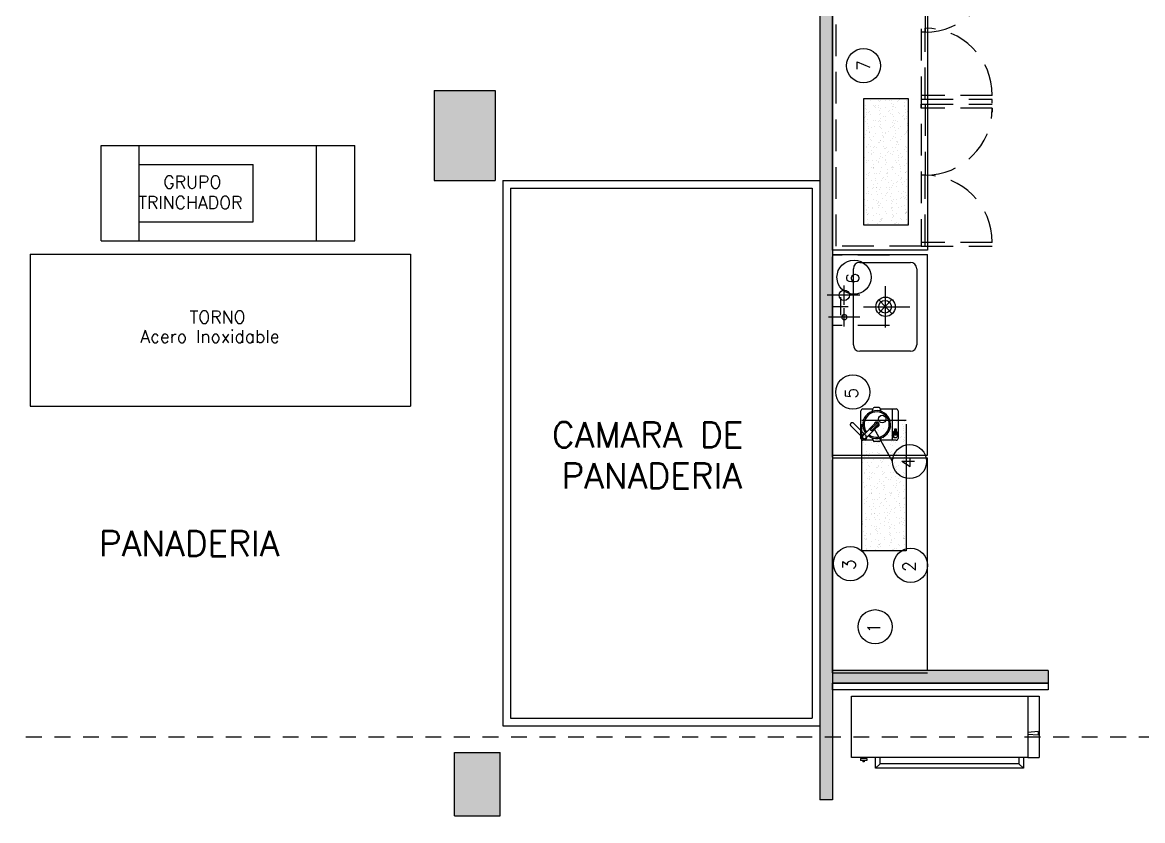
# Model space of a CAD drawing. Header units: metres. Extents: x 95 to 486, y 2972 to 3465.
# Drawn here: x 221.99 to 230.82, y 3221.88 to 3228.17 of the extents above; entities that cross this region are included whole.
import ezdxf

# ---------------------------------------------------------------- set-up
doc = ezdxf.new("R2010")
doc.units = ezdxf.units.M
doc.linetypes.add('HIDDEN', pattern=[0.375, 0.25, -0.125])
doc.linetypes.add('HIDDEN2', pattern=[0.1875, 0.125, -0.0625])
for name, color, linetype in [('0_CAMARAS', 4, 'Continuous'), ('0_HOJA-CARATULA', 7, 'Continuous'), ('0_MUROS', 7, 'Continuous'), ('E_INOXIGAS', 1, 'Continuous'), ('E_PANADERIA', 1, 'Continuous'), ('T_ITEMS', 142, 'Continuous'), ('T_TEXTOS', 3, 'Continuous'), ('T_TEXTOS-EQUIPAMIENTO', 5, 'Continuous')]:
    doc.layers.add(name, color=color, linetype=linetype)
doc.styles.add('ROMANS', font='romans.shx', dxfattribs={"width": 0.8, "height": 0.15})

msp = doc.modelspace()

# ---------------------------------------------------------------- hatches: boundary and pattern name
at = {"layer": '0_MUROS'}
h = msp.add_hatch(color=256, dxfattribs=at)
h.paths.add_polyline_path([(228.3761, 3232.1736), (228.2761, 3232.1736), (228.2761, 3232.029), (228.3761, 3232.029)])
h.paths.add_polyline_path([(228.3761, 3222.5336), (228.2761, 3222.5336), (228.2761, 3222.0386), (228.3761, 3222.0386)])
h.paths.add_polyline_path([(230.0761, 3223.0586), (228.3761, 3223.0586), (228.3761, 3222.9586), (230.0761, 3222.9586)])
h.paths.add_polyline_path([(228.3761, 3228.7289, -0.091797), (228.3575, 3228.759), (228.3558, 3228.7586), (228.354, 3228.7679, -0.195104), (228.3432, 3228.7874), (228.3494, 3228.7887), (228.3454, 3228.809), (228.3566, 3228.8109), (228.3606, 3228.791), (228.3655, 3228.792, -0.195651), (228.3633, 3228.7698), (228.3663, 3228.7544, 0.050935), (228.3761, 3228.7387), (228.3761, 3229.3447), (228.3761, 3232.029), (228.2761, 3232.029), (228.2761, 3222.5336), (228.3761, 3222.5336)])
h = msp.add_hatch(color=256, dxfattribs=at)
h.paths.add_polyline_path([(218.3961, 3227.4436), (218.2961, 3227.4436), (218.2961, 3222.5336), (218.3961, 3222.5336)])
h.paths.add_polyline_path([(221.0461, 3222.3236), (218.3961, 3222.3236), (218.3961, 3222.5336), (218.2961, 3222.5336), (218.2961, 3222.2236), (221.0461, 3222.2236)])
h.paths.add_polyline_path([(221.2961, 3222.3236), (221.0461, 3222.3236), (221.0461, 3222.0736), (221.2961, 3222.0736)])
h.paths.add_polyline_path([(221.2961, 3227.3036), (221.0461, 3227.3036), (221.0461, 3227.0536), (221.2961, 3227.0536)])
h.paths.add_polyline_path([(225.7161, 3227.6336), (225.2361, 3227.6336), (225.2361, 3226.9236), (225.7161, 3226.9236)])
h.paths.add_polyline_path([(225.7561, 3222.4136), (225.3961, 3222.4136), (225.3961, 3221.9136), (225.7561, 3221.9136)])
h.paths.add_polyline_path([(231.2361, 3227.3386), (230.9161, 3227.3386), (230.9161, 3227.0186), (231.2361, 3227.0186)])
h.paths.add_polyline_path([(231.2361, 3222.3586), (230.9161, 3222.3586), (230.9161, 3222.0386), (231.2361, 3222.0386)])

# ---------------------------------------------------------------- linework, layer by layer
at = {"layer": '0_CAMARAS'}
for p, q in [((225.7761, 3226.9236), (228.2761, 3226.9236)), ((225.7761, 3226.9236), (225.7761, 3222.6236)), ((225.8361, 3226.8636), (225.8361, 3222.6836)), ((225.8361, 3226.8636), (228.2161, 3226.8636)), ((228.2161, 3226.8636), (228.2161, 3222.6836)), ((225.8361, 3222.6836), (228.2161, 3222.6836)), ((225.7761, 3222.6236), (228.2761, 3222.6236))]:
    msp.add_line(p, q, dxfattribs=at)
at = {"layer": '0_HOJA-CARATULA'}
msp.add_circle((196.2281, 3222.4589), 101.1095, dxfattribs=at)
at = {"layer": '0_MUROS'}
for p, q in [((228.2761, 3232.1736), (228.2761, 3222.0386)), ((228.3761, 3232.1736), (228.3761, 3222.0386)), ((225.2361, 3227.6336), (225.7161, 3227.6336)), ((225.2361, 3227.6336), (225.2361, 3226.9236)), ((225.7161, 3227.6336), (225.7161, 3226.9236)), ((225.2361, 3226.9236), (225.7161, 3226.9236)), ((230.0761, 3223.0586), (228.3761, 3223.0586)), ((230.0761, 3223.0586), (230.0761, 3222.9586)), ((230.0761, 3222.9586), (228.3761, 3222.9586)), ((225.3961, 3222.4136), (225.7561, 3222.4136)), ((225.3961, 3221.9136), (225.3961, 3222.4136)), ((225.7561, 3221.9136), (225.7561, 3222.4136)), ((228.3761, 3222.0386), (228.2761, 3222.0386)), ((225.3961, 3221.9136), (225.7561, 3221.9136))]:
    msp.add_line(p, q, dxfattribs=at)
at = {"layer": '0_MUROS', "color": 2, "linetype": 'HIDDEN2'}
msp.add_line((230.9161, 3222.5336), (216.9461, 3222.5336), dxfattribs=at)
at = {"layer": 'E_INOXIGAS'}
for p, q in [((228.3761, 3226.3747), (228.3761, 3229.3447)), ((229.1261, 3229.3447), (229.1261, 3226.3747)), ((229.1261, 3226.3747), (228.3761, 3226.3747)), ((228.3761, 3226.3403), (229.1261, 3226.3403)), ((228.3761, 3224.7409), (228.3761, 3226.3225)), ((228.5906, 3226.2777), (228.9906, 3226.2777)), ((229.1261, 3224.7586), (229.1261, 3226.3403)), ((228.5406, 3225.6277), (228.5406, 3226.2277)), ((229.0406, 3226.2277), (229.0406, 3225.6277)), ((228.4691, 3225.9445), (228.4691, 3226.097)), ((228.7941, 3225.7645), (228.7941, 3226.0909)), ((228.5903, 3226.0188), (228.3349, 3226.0188)), ((228.4406, 3225.8627), (228.4406, 3226.0027)), ((228.5006, 3225.9277), (228.3806, 3225.9277)), ((228.4691, 3225.7722), (228.4691, 3225.917)), ((228.621, 3225.9277), (228.986, 3225.9277)), ((228.7396, 3225.8742), (228.845, 3225.9847)), ((228.7413, 3225.9829), (228.8468, 3225.8724)), ((228.5903, 3225.8466), (228.3433, 3225.8466)), ((228.9906, 3225.5777), (228.5906, 3225.5777)), ((228.3761, 3224.7586), (229.1261, 3224.7586)), ((228.3761, 3224.7376), (229.1261, 3224.7376)), ((228.3761, 3223.0409), (228.3761, 3224.7198)), ((229.1261, 3223.0586), (229.1261, 3224.7376)), ((228.3761, 3223.0409), (229.1261, 3223.0409))]:
    msp.add_line(p, q, dxfattribs=at)
at = {"layer": 'E_INOXIGAS', "color": 2, "linetype": 'HIDDEN'}
for p, q in [((228.4061, 3226.4047), (228.4061, 3229.2447)), ((229.0761, 3229.2447), (229.0761, 3226.4047)), ((229.1061, 3228.6531), (229.1061, 3228.0931)), ((229.1061, 3227.5647), (229.1061, 3228.1247)), ((229.1061, 3228.0931), (229.0761, 3228.0931)), ((229.1061, 3228.0931), (229.0761, 3228.0931)), ((229.0761, 3227.5947), (229.0761, 3227.5647)), ((229.0761, 3227.5647), (229.1061, 3227.5647)), ((229.0761, 3227.5247), (229.1061, 3227.5247)), ((229.0761, 3227.4947), (229.0761, 3227.5247)), ((229.1061, 3227.5247), (229.1061, 3226.9647)), ((229.1061, 3226.9647), (229.0761, 3226.9647)), ((229.1061, 3226.9647), (229.0761, 3226.9647)), ((229.1061, 3226.4047), (229.1061, 3226.9647)), ((229.0761, 3226.4347), (229.0761, 3226.4047)), ((229.0761, 3226.4047), (228.4061, 3226.4047)), ((229.0761, 3226.4047), (229.1061, 3226.4047)), ((228.8261, 3226.3356), (228.3761, 3226.3356)), ((228.8261, 3225.7808), (228.3761, 3225.7808)), ((228.5205, 3224.9883), (228.617, 3224.8918)), ((228.5417, 3225.0095), (228.6382, 3224.913))]:
    msp.add_line(p, q, dxfattribs=at)
at = {"layer": 'E_INOXIGAS', "color": 5, "linetype": 'HIDDEN'}
for p, q in [((229.6361, 3227.5947), (229.0761, 3227.5947)), ((229.0761, 3227.5647), (229.6361, 3227.5647)), ((229.0761, 3227.5247), (229.6361, 3227.5247)), ((229.6361, 3227.4947), (229.0761, 3227.4947)), ((229.6361, 3227.5331), (229.6361, 3227.5631)), ((229.6361, 3227.4931), (229.6361, 3227.4631)), ((229.6361, 3226.4347), (229.0761, 3226.4347)), ((229.0761, 3226.4047), (229.6361, 3226.4047))]:
    msp.add_line(p, q, dxfattribs=at)
at = {"layer": 'E_INOXIGAS', "color": 5}
for p, q in [((228.6228, 3227.5704), (228.9728, 3227.5704)), ((228.6228, 3226.5704), (228.6228, 3227.5704)), ((228.6291, 3227.5683), (228.6291, 3227.5683)), ((228.6363, 3227.514), (228.6363, 3227.514)), ((228.6391, 3227.4952), (228.6391, 3227.4952)), ((228.6456, 3227.5659), (228.6456, 3227.5659)), ((228.6748, 3227.5516), (228.6748, 3227.5516)), ((228.6953, 3227.519), (228.6953, 3227.519)), ((228.7047, 3227.506), (228.7047, 3227.506)), ((228.7115, 3227.5134), (228.7115, 3227.5134)), ((228.7162, 3227.4977), (228.7162, 3227.4977)), ((228.735, 3227.5509), (228.735, 3227.5509)), ((228.7393, 3227.5183), (228.7393, 3227.5183)), ((228.742, 3227.4975), (228.742, 3227.4975)), ((228.7434, 3227.5482), (228.7434, 3227.5482)), ((228.7519, 3227.5541), (228.7519, 3227.5541)), ((228.7568, 3227.4905), (228.7568, 3227.4905)), ((228.7933, 3227.5002), (228.7933, 3227.5002)), ((228.7955, 3227.5513), (228.7955, 3227.5513)), ((228.8289, 3227.5567), (228.8289, 3227.5567)), ((228.838, 3227.5552), (228.838, 3227.5552)), ((228.8407, 3227.5344), (228.8407, 3227.5344)), ((228.8462, 3227.506), (228.8462, 3227.506)), ((228.8536, 3227.51), (228.8536, 3227.51)), ((228.8569, 3227.5228), (228.8569, 3227.5228)), ((228.8703, 3227.5027), (228.8703, 3227.5027)), ((228.8901, 3227.5498), (228.8901, 3227.5498)), ((228.8968, 3227.5571), (228.8968, 3227.5571)), ((228.906, 3227.5592), (228.906, 3227.5592)), ((228.9464, 3227.5383), (228.9464, 3227.5383)), ((228.9466, 3227.5169), (228.9466, 3227.5169)), ((228.9474, 3227.5052), (228.9474, 3227.5052)), ((228.9571, 3227.5552), (228.9571, 3227.5552)), ((228.9728, 3227.5704), (228.9728, 3226.5704)), ((228.6296, 3227.4241), (228.6296, 3227.4241)), ((228.6364, 3227.4314), (228.6364, 3227.4314)), ((228.6406, 3227.4815), (228.6406, 3227.4815)), ((228.6433, 3227.4606), (228.6433, 3227.4606)), ((228.6459, 3227.4414), (228.6459, 3227.4414)), ((228.6505, 3227.4063), (228.6505, 3227.4063)), ((228.6566, 3227.4582), (228.6566, 3227.4582)), ((228.6682, 3227.4662), (228.6682, 3227.4662)), ((228.6761, 3227.4469), (228.6761, 3227.4469)), ((228.746, 3227.4737), (228.746, 3227.4737)), ((228.7492, 3227.4432), (228.7492, 3227.4432)), ((228.7532, 3227.4494), (228.7532, 3227.4494)), ((228.7535, 3227.4107), (228.7535, 3227.4107)), ((228.7785, 3227.428), (228.7785, 3227.428)), ((228.7957, 3227.4267), (228.7957, 3227.4267)), ((228.815, 3227.4678), (228.815, 3227.4678)), ((228.8217, 3227.4752), (228.8217, 3227.4752)), ((228.8303, 3227.452), (228.8303, 3227.452)), ((228.8479, 3227.4801), (228.8479, 3227.4801)), ((228.8522, 3227.4475), (228.8522, 3227.4475)), ((228.8549, 3227.4267), (228.8549, 3227.4267)), ((228.8959, 3227.459), (228.8959, 3227.459)), ((228.9073, 3227.4545), (228.9073, 3227.4545)), ((228.9252, 3227.4295), (228.9252, 3227.4295)), ((228.932, 3227.4369), (228.932, 3227.4369)), ((228.9466, 3227.4137), (228.9466, 3227.4137)), ((228.9469, 3227.4029), (228.9469, 3227.4029)), ((228.9509, 3227.4844), (228.9509, 3227.4844)), ((228.9536, 3227.4636), (228.9536, 3227.4636)), ((228.9573, 3227.4306), (228.9573, 3227.4306)), ((228.9608, 3227.4093), (228.9608, 3227.4093)), ((228.9638, 3227.4717), (228.9638, 3227.4717)), ((228.6386, 3227.3928), (228.6386, 3227.3928)), ((228.6461, 3227.3168), (228.6461, 3227.3168)), ((228.6547, 3227.3738), (228.6547, 3227.3738)), ((228.6568, 3227.3337), (228.6568, 3227.3337)), ((228.6575, 3227.353), (228.6575, 3227.353)), ((228.68, 3227.3389), (228.68, 3227.3389)), ((228.6955, 3227.3944), (228.6955, 3227.3944)), ((228.7034, 3227.346), (228.7034, 3227.346)), ((228.7157, 3227.3954), (228.7157, 3227.3954)), ((228.7398, 3227.3858), (228.7398, 3227.3858)), ((228.7463, 3227.3491), (228.7463, 3227.3491)), ((228.7466, 3227.3932), (228.7466, 3227.3932)), ((228.7562, 3227.3898), (228.7562, 3227.3898)), ((228.757, 3227.366), (228.757, 3227.366)), ((228.7571, 3227.3414), (228.7571, 3227.3414)), ((228.7634, 3227.3355), (228.7634, 3227.3355)), ((228.7928, 3227.3979), (228.7928, 3227.3979)), ((228.8342, 3227.3439), (228.8342, 3227.3439)), ((228.8464, 3227.3814), (228.8464, 3227.3814)), ((228.8501, 3227.3475), (228.8501, 3227.3475)), ((228.8568, 3227.3549), (228.8568, 3227.3549)), ((228.8572, 3227.3983), (228.8572, 3227.3983)), ((228.8621, 3227.3724), (228.8621, 3227.3724)), ((228.8663, 3227.3399), (228.8663, 3227.3399)), ((228.8691, 3227.3191), (228.8691, 3227.3191)), ((228.8698, 3227.4004), (228.8698, 3227.4004)), ((228.8887, 3227.3897), (228.8887, 3227.3897)), ((228.8961, 3227.3344), (228.8961, 3227.3344)), ((228.9112, 3227.3464), (228.9112, 3227.3464)), ((228.9651, 3227.3768), (228.9651, 3227.3768)), ((228.9671, 3227.3167), (228.9671, 3227.3167)), ((228.9678, 3227.3559), (228.9678, 3227.3559)), ((228.6282, 3227.264), (228.6282, 3227.264)), ((228.64, 3227.2881), (228.64, 3227.2881)), ((228.6646, 3227.2986), (228.6646, 3227.2986)), ((228.6647, 3227.3038), (228.6647, 3227.3038)), ((228.6689, 3227.2661), (228.6689, 3227.2661)), ((228.6715, 3227.3112), (228.6715, 3227.3112)), ((228.6717, 3227.2453), (228.6717, 3227.2453)), ((228.6795, 3227.2366), (228.6795, 3227.2366)), ((228.6958, 3227.2698), (228.6958, 3227.2698)), ((228.717, 3227.2907), (228.717, 3227.2907)), ((228.7385, 3227.2257), (228.7385, 3227.2257)), ((228.7566, 3227.2391), (228.7566, 3227.2391)), ((228.7572, 3227.2414), (228.7572, 3227.2414)), ((228.7676, 3227.303), (228.7676, 3227.303)), ((228.7704, 3227.2822), (228.7704, 3227.2822)), ((228.7749, 3227.2656), (228.7749, 3227.2656)), ((228.7775, 3227.2278), (228.7775, 3227.2278)), ((228.7817, 3227.2729), (228.7817, 3227.2729)), ((228.7941, 3227.2932), (228.7941, 3227.2932)), ((228.7959, 3227.3021), (228.7959, 3227.3021)), ((228.8136, 3227.3077), (228.8136, 3227.3077)), ((228.8337, 3227.2416), (228.8337, 3227.2416)), ((228.8467, 3227.2568), (228.8467, 3227.2568)), ((228.8574, 3227.2737), (228.8574, 3227.2737)), ((228.8712, 3227.2957), (228.8712, 3227.2957)), ((228.8762, 3227.2647), (228.8762, 3227.2647)), ((228.8805, 3227.2322), (228.8805, 3227.2322)), ((228.8852, 3227.2273), (228.8852, 3227.2273)), ((228.8919, 3227.2347), (228.8919, 3227.2347)), ((228.9108, 3227.2441), (228.9108, 3227.2441)), ((228.9238, 3227.2695), (228.9238, 3227.2695)), ((228.9468, 3227.2892), (228.9468, 3227.2892)), ((228.9483, 3227.2982), (228.9483, 3227.2982)), ((228.9576, 3227.306), (228.9576, 3227.306)), ((228.9603, 3227.3093), (228.9603, 3227.3093)), ((228.6439, 3227.1801), (228.6439, 3227.1801)), ((228.6463, 3227.1922), (228.6463, 3227.1922)), ((228.6571, 3227.2091), (228.6571, 3227.2091)), ((228.6633, 3227.1438), (228.6633, 3227.1438)), ((228.6788, 3227.191), (228.6788, 3227.191)), ((228.6831, 3227.1584), (228.6831, 3227.1584)), ((228.6858, 3227.1376), (228.6858, 3227.1376)), ((228.696, 3227.1453), (228.696, 3227.1453)), ((228.6998, 3227.1836), (228.6998, 3227.1836)), ((228.7066, 3227.1909), (228.7066, 3227.1909)), ((228.7209, 3227.1826), (228.7209, 3227.1826)), ((228.7465, 3227.2245), (228.7465, 3227.2245)), ((228.7818, 3227.1953), (228.7818, 3227.1953)), ((228.7845, 3227.1745), (228.7845, 3227.1745)), ((228.7962, 3227.1776), (228.7962, 3227.1776)), ((228.798, 3227.1851), (228.798, 3227.1851)), ((228.81, 3227.1453), (228.81, 3227.1453)), ((228.8168, 3227.1527), (228.8168, 3227.1527)), ((228.8487, 3227.1875), (228.8487, 3227.1875)), ((228.8576, 3227.1491), (228.8576, 3227.1491)), ((228.8751, 3227.1877), (228.8751, 3227.1877)), ((228.8833, 3227.2114), (228.8833, 3227.2114)), ((228.8904, 3227.1571), (228.8904, 3227.1571)), ((228.8963, 3227.2099), (228.8963, 3227.2099)), ((228.9121, 3227.1394), (228.9121, 3227.1394)), ((228.947, 3227.1646), (228.947, 3227.1646)), ((228.9521, 3227.1902), (228.9521, 3227.1902)), ((228.9578, 3227.1815), (228.9578, 3227.1815)), ((228.9589, 3227.1492), (228.9589, 3227.1492)), ((228.6247, 3227.1016), (228.6247, 3227.1016)), ((228.6314, 3227.109), (228.6314, 3227.109)), ((228.6434, 3227.0778), (228.6434, 3227.0778)), ((228.6466, 3227.0677), (228.6466, 3227.0677)), ((228.6573, 3227.0845), (228.6573, 3227.0845)), ((228.6809, 3227.1319), (228.6809, 3227.1319)), ((228.693, 3227.0833), (228.693, 3227.0833)), ((228.6973, 3227.0508), (228.6973, 3227.0508)), ((228.7204, 3227.0803), (228.7204, 3227.0803)), ((228.7349, 3227.0633), (228.7349, 3227.0633)), ((228.7417, 3227.0707), (228.7417, 3227.0707)), ((228.7467, 3227.1), (228.7467, 3227.1)), ((228.7575, 3227.1168), (228.7575, 3227.1168)), ((228.7579, 3227.1344), (228.7579, 3227.1344)), ((228.7736, 3227.1055), (228.7736, 3227.1055)), ((228.7917, 3227.1202), (228.7917, 3227.1202)), ((228.796, 3227.0877), (228.796, 3227.0877)), ((228.7964, 3227.053), (228.7964, 3227.053)), ((228.7975, 3227.0828), (228.7975, 3227.0828)), ((228.7987, 3227.0668), (228.7987, 3227.0668)), ((228.835, 3227.1369), (228.835, 3227.1369)), ((228.8469, 3227.1323), (228.8469, 3227.1323)), ((228.8746, 3227.0853), (228.8746, 3227.0853)), ((228.8838, 3227.0672), (228.8838, 3227.0672)), ((228.8947, 3227.1245), (228.8947, 3227.1245)), ((228.8965, 3227.0853), (228.8965, 3227.0853)), ((228.8974, 3227.1037), (228.8974, 3227.1037)), ((228.9046, 3227.0494), (228.9046, 3227.0494)), ((228.9203, 3227.1071), (228.9203, 3227.1071)), ((228.927, 3227.1144), (228.927, 3227.1144)), ((228.9517, 3227.0879), (228.9517, 3227.0879)), ((228.958, 3227.0569), (228.958, 3227.0569)), ((228.6447, 3226.9731), (228.6447, 3226.9731)), ((228.6598, 3226.9813), (228.6598, 3226.9813)), ((228.6666, 3226.9887), (228.6666, 3226.9887)), ((228.6848, 3227.0238), (228.6848, 3227.0238)), ((228.6962, 3227.0207), (228.6962, 3227.0207)), ((228.6984, 3227.0235), (228.6984, 3227.0235)), ((228.7, 3227.03), (228.7, 3227.03)), ((228.7072, 3226.9756), (228.7072, 3226.9756)), ((228.7218, 3226.9756), (228.7218, 3226.9756)), ((228.7469, 3226.9754), (228.7469, 3226.9754)), ((228.7577, 3226.9923), (228.7577, 3226.9923)), ((228.7618, 3227.0263), (228.7618, 3227.0263)), ((228.7988, 3226.9781), (228.7988, 3226.9781)), ((228.8059, 3227.0125), (228.8059, 3227.0125)), ((228.8087, 3226.9853), (228.8087, 3226.9853)), ((228.8102, 3226.98), (228.8102, 3226.98)), ((228.8389, 3227.0289), (228.8389, 3227.0289)), ((228.8452, 3227.0251), (228.8452, 3227.0251)), ((228.8471, 3227.0077), (228.8471, 3227.0077)), ((228.8519, 3227.0324), (228.8519, 3227.0324)), ((228.8579, 3227.0246), (228.8579, 3227.0246)), ((228.8759, 3226.9806), (228.8759, 3226.9806)), ((228.8968, 3226.9607), (228.8968, 3226.9607)), ((228.9089, 3227.0169), (228.9089, 3227.0169)), ((228.9116, 3226.996), (228.9116, 3226.996)), ((228.916, 3227.0314), (228.916, 3227.0314)), ((228.9473, 3227.04), (228.9473, 3227.04)), ((228.953, 3226.9831), (228.953, 3226.9831)), ((228.9554, 3226.9868), (228.9554, 3226.9868)), ((228.9621, 3226.9942), (228.9621, 3226.9942)), ((228.6233, 3226.9415), (228.6233, 3226.9415)), ((228.6468, 3226.9431), (228.6468, 3226.9431)), ((228.6575, 3226.96), (228.6575, 3226.96)), ((228.6843, 3226.9215), (228.6843, 3226.9215)), ((228.6964, 3226.8961), (228.6964, 3226.8961)), ((228.7114, 3226.9431), (228.7114, 3226.9431)), ((228.7142, 3226.9223), (228.7142, 3226.9223)), ((228.7335, 3226.9033), (228.7335, 3226.9033)), ((228.7613, 3226.924), (228.7613, 3226.924)), ((228.77, 3226.9431), (228.77, 3226.9431)), ((228.7768, 3226.9505), (228.7768, 3226.9505)), ((228.7966, 3226.9284), (228.7966, 3226.9284)), ((228.8129, 3226.9592), (228.8129, 3226.9592)), ((228.8201, 3226.9048), (228.8201, 3226.9048)), ((228.8243, 3226.8723), (228.8243, 3226.8723)), ((228.8384, 3226.9265), (228.8384, 3226.9265)), ((228.8473, 3226.8831), (228.8473, 3226.8831)), ((228.8581, 3226.9), (228.8581, 3226.9)), ((228.8798, 3226.8726), (228.8798, 3226.8726)), ((228.8803, 3226.9048), (228.8803, 3226.9048)), ((228.887, 3226.9122), (228.887, 3226.9122)), ((228.9155, 3226.9291), (228.9155, 3226.9291)), ((228.9188, 3226.9417), (228.9188, 3226.9417)), ((228.9189, 3226.947), (228.9189, 3226.947)), ((228.923, 3226.9092), (228.923, 3226.9092)), ((228.9258, 3226.8884), (228.9258, 3226.8884)), ((228.9475, 3226.9155), (228.9475, 3226.9155)), ((228.9569, 3226.8751), (228.9569, 3226.8751)), ((228.9582, 3226.9323), (228.9582, 3226.9323)), ((228.6265, 3226.7865), (228.6265, 3226.7865)), ((228.6269, 3226.7986), (228.6269, 3226.7986)), ((228.647, 3226.8185), (228.647, 3226.8185)), ((228.6486, 3226.865), (228.6486, 3226.865)), ((228.6578, 3226.8354), (228.6578, 3226.8354)), ((228.6584, 3226.8213), (228.6584, 3226.8213)), ((228.6856, 3226.8168), (228.6856, 3226.8168)), ((228.6949, 3226.8611), (228.6949, 3226.8611)), ((228.7017, 3226.8685), (228.7017, 3226.8685)), ((228.7213, 3226.868), (228.7213, 3226.868)), ((228.7256, 3226.8354), (228.7256, 3226.8354)), ((228.7257, 3226.8676), (228.7257, 3226.8676)), ((228.7284, 3226.8146), (228.7284, 3226.8146)), ((228.7472, 3226.8508), (228.7472, 3226.8508)), ((228.7579, 3226.8677), (228.7579, 3226.8677)), ((228.7627, 3226.8193), (228.7627, 3226.8193)), ((228.7968, 3226.8039), (228.7968, 3226.8039)), ((228.8027, 3226.8701), (228.8027, 3226.8701)), ((228.8051, 3226.8228), (228.8051, 3226.8228)), ((228.8119, 3226.8302), (228.8119, 3226.8302)), ((228.8271, 3226.8515), (228.8271, 3226.8515)), ((228.8342, 3226.7972), (228.8342, 3226.7972)), ((228.8398, 3226.8218), (228.8398, 3226.8218)), ((228.8438, 3226.865), (228.8438, 3226.865)), ((228.897, 3226.8362), (228.897, 3226.8362)), ((228.9154, 3226.7846), (228.9154, 3226.7846)), ((228.9168, 3226.8244), (228.9168, 3226.8244)), ((228.9221, 3226.7919), (228.9221, 3226.7919)), ((228.9329, 3226.834), (228.9329, 3226.834)), ((228.9372, 3226.8015), (228.9372, 3226.8015)), ((228.9477, 3226.7909), (228.9477, 3226.7909)), ((228.954, 3226.8267), (228.954, 3226.8267)), ((228.9585, 3226.8078), (228.9585, 3226.8078)), ((228.6297, 3226.7777), (228.6297, 3226.7777)), ((228.6368, 3226.7234), (228.6368, 3226.7234)), ((228.6481, 3226.7627), (228.6481, 3226.7627)), ((228.658, 3226.7108), (228.658, 3226.7108)), ((228.6895, 3226.7088), (228.6895, 3226.7088)), ((228.6935, 3226.701), (228.6935, 3226.701)), ((228.6967, 3226.7716), (228.6967, 3226.7716)), ((228.7252, 3226.7652), (228.7252, 3226.7652)), ((228.73, 3226.7408), (228.73, 3226.7408)), ((228.7355, 3226.7603), (228.7355, 3226.7603)), ((228.7368, 3226.7482), (228.7368, 3226.7482)), ((228.7398, 3226.7278), (228.7398, 3226.7278)), ((228.7425, 3226.7069), (228.7425, 3226.7069)), ((228.7474, 3226.7263), (228.7474, 3226.7263)), ((228.7581, 3226.7431), (228.7581, 3226.7431)), ((228.7666, 3226.7113), (228.7666, 3226.7113)), ((228.7687, 3226.783), (228.7687, 3226.783)), ((228.8022, 3226.7677), (228.8022, 3226.7677)), ((228.8385, 3226.7646), (228.8385, 3226.7646)), ((228.8402, 3226.7026), (228.8402, 3226.7026)), ((228.8412, 3226.7438), (228.8412, 3226.7438)), ((228.8436, 3226.7138), (228.8436, 3226.7138)), ((228.847, 3226.71), (228.847, 3226.71)), ((228.8476, 3226.7586), (228.8476, 3226.7586)), ((228.8583, 3226.7755), (228.8583, 3226.7755)), ((228.8789, 3226.7448), (228.8789, 3226.7448)), ((228.8793, 3226.7703), (228.8793, 3226.7703)), ((228.8972, 3226.7116), (228.8972, 3226.7116)), ((228.9207, 3226.7163), (228.9207, 3226.7163)), ((228.94, 3226.7807), (228.94, 3226.7807)), ((228.9471, 3226.7264), (228.9471, 3226.7264)), ((228.9564, 3226.7728), (228.9564, 3226.7728)), ((228.6411, 3226.6909), (228.6411, 3226.6909)), ((228.6438, 3226.6701), (228.6438, 3226.6701)), ((228.6472, 3226.694), (228.6472, 3226.694)), ((228.6494, 3226.658), (228.6494, 3226.658)), ((228.651, 3226.6157), (228.651, 3226.6157)), ((228.6549, 3226.6589), (228.6549, 3226.6589)), ((228.6616, 3226.6662), (228.6616, 3226.6662)), ((228.6969, 3226.647), (228.6969, 3226.647)), ((228.7265, 3226.6605), (228.7265, 3226.6605)), ((228.7497, 3226.6526), (228.7497, 3226.6526)), ((228.754, 3226.6201), (228.754, 3226.6201)), ((228.7584, 3226.6186), (228.7584, 3226.6186)), ((228.7651, 3226.6206), (228.7651, 3226.6206)), ((228.7661, 3226.609), (228.7661, 3226.609)), ((228.7719, 3226.628), (228.7719, 3226.628)), ((228.7971, 3226.6793), (228.7971, 3226.6793)), ((228.8036, 3226.663), (228.8036, 3226.663)), ((228.8038, 3226.6628), (228.8038, 3226.6628)), ((228.8432, 3226.6115), (228.8432, 3226.6115)), ((228.8478, 3226.634), (228.8478, 3226.634)), ((228.8484, 3226.6895), (228.8484, 3226.6895)), ((228.8527, 3226.657), (228.8527, 3226.657)), ((228.8554, 3226.6361), (228.8554, 3226.6361)), ((228.8585, 3226.6509), (228.8585, 3226.6509)), ((228.8807, 3226.6656), (228.8807, 3226.6656)), ((228.914, 3226.6245), (228.914, 3226.6245)), ((228.9202, 3226.614), (228.9202, 3226.614)), ((228.948, 3226.6663), (228.948, 3226.6663)), ((228.9505, 3226.6643), (228.9505, 3226.6643)), ((228.9514, 3226.6938), (228.9514, 3226.6938)), ((228.9541, 3226.673), (228.9541, 3226.673)), ((228.9572, 3226.6717), (228.9572, 3226.6717)), ((228.9577, 3226.6681), (228.9577, 3226.6681)), ((228.9587, 3226.6832), (228.9587, 3226.6832)), ((228.9613, 3226.6187), (228.9613, 3226.6187)), ((228.9728, 3226.5704), (228.6228, 3226.5704)), ((228.6553, 3226.5832), (228.6553, 3226.5832)), ((228.6582, 3226.5863), (228.6582, 3226.5863)), ((228.689, 3226.6064), (228.689, 3226.6064)), ((228.7286, 3226.5808), (228.7286, 3226.5808)), ((228.7476, 3226.6017), (228.7476, 3226.6017)), ((228.7567, 3226.5993), (228.7567, 3226.5993)), ((228.8626, 3226.5818), (228.8626, 3226.5818)), ((228.8754, 3226.5823), (228.8754, 3226.5823)), ((228.8821, 3226.5897), (228.8821, 3226.5897)), ((228.8974, 3226.587), (228.8974, 3226.587)), ((228.9656, 3226.5862), (228.9656, 3226.5862)), ((228.608, 3225.0346), (228.958, 3225.0346)), ((228.9424, 3225.0194), (228.9424, 3225.0194)), ((228.608, 3224.003), (228.608, 3225.003)), ((228.6601, 3225.0158), (228.6601, 3225.0158)), ((228.7273, 3224.9617), (228.7273, 3224.9617)), ((228.7313, 3224.9379), (228.7313, 3224.9379)), ((228.7421, 3224.9548), (228.7421, 3224.9548)), ((228.8315, 3224.9702), (228.8315, 3224.9702)), ((228.8332, 3224.9443), (228.8332, 3224.9443)), ((228.8389, 3224.9742), (228.8389, 3224.9742)), ((228.9316, 3225.0025), (228.9316, 3225.0025)), ((228.9319, 3224.9812), (228.9319, 3224.9812)), ((228.9327, 3224.9695), (228.9327, 3224.9695)), ((228.9361, 3224.9486), (228.9361, 3224.9486)), ((228.9491, 3224.9359), (228.9491, 3224.9359)), ((228.958, 3225.003), (228.958, 3224.003)), ((228.6239, 3224.857), (228.6239, 3224.857)), ((228.6808, 3224.8586), (228.6808, 3224.8586)), ((228.701, 3224.8596), (228.701, 3224.8596)), ((228.7251, 3224.85), (228.7251, 3224.85)), ((228.7319, 3224.8574), (228.7319, 3224.8574)), ((228.7415, 3224.8541), (228.7415, 3224.8541)), ((228.8317, 3224.8456), (228.8317, 3224.8456)), ((228.8374, 3224.9118), (228.8374, 3224.9118)), ((228.8402, 3224.8909), (228.8402, 3224.8909)), ((228.874, 3224.8539), (228.874, 3224.8539)), ((228.9105, 3224.8937), (228.9105, 3224.8937)), ((228.9172, 3224.9011), (228.9172, 3224.9011)), ((228.9319, 3224.8779), (228.9319, 3224.8779)), ((228.9322, 3224.8671), (228.9322, 3224.8671)), ((228.9389, 3224.9278), (228.9389, 3224.9278)), ((228.9426, 3224.8948), (228.9426, 3224.8948)), ((228.946, 3224.8735), (228.946, 3224.8735)), ((228.9503, 3224.841), (228.9503, 3224.841)), ((228.64, 3224.838), (228.64, 3224.838)), ((228.6421, 3224.7662), (228.6421, 3224.7662)), ((228.6428, 3224.7855), (228.6428, 3224.7855)), ((228.6653, 3224.7715), (228.6653, 3224.7715)), ((228.6886, 3224.7786), (228.6886, 3224.7786)), ((228.7315, 3224.7817), (228.7315, 3224.7817)), ((228.7423, 3224.8302), (228.7423, 3224.8302)), ((228.7424, 3224.774), (228.7424, 3224.774)), ((228.7486, 3224.7681), (228.7486, 3224.7681)), ((228.8194, 3224.7765), (228.8194, 3224.7765)), ((228.8353, 3224.7801), (228.8353, 3224.7801)), ((228.8421, 3224.7875), (228.8421, 3224.7875)), ((228.8473, 3224.8366), (228.8473, 3224.8366)), ((228.8516, 3224.7725), (228.8516, 3224.7725)), ((228.8814, 3224.767), (228.8814, 3224.767)), ((228.8965, 3224.779), (228.8965, 3224.779)), ((228.9531, 3224.7885), (228.9531, 3224.7885)), ((228.6135, 3224.6966), (228.6135, 3224.6966)), ((228.6252, 3224.7207), (228.6252, 3224.7207)), ((228.6314, 3224.7494), (228.6314, 3224.7494)), ((228.6499, 3224.7312), (228.6499, 3224.7312)), ((228.65, 3224.7364), (228.65, 3224.7364)), ((228.6542, 3224.6987), (228.6542, 3224.6987)), ((228.6567, 3224.7438), (228.6567, 3224.7438)), ((228.6569, 3224.6779), (228.6569, 3224.6779)), ((228.6648, 3224.6691), (228.6648, 3224.6691)), ((228.681, 3224.7024), (228.681, 3224.7024)), ((228.7023, 3224.7232), (228.7023, 3224.7232)), ((228.7419, 3224.6717), (228.7419, 3224.6717)), ((228.7425, 3224.674), (228.7425, 3224.674)), ((228.7529, 3224.7356), (228.7529, 3224.7356)), ((228.7556, 3224.7148), (228.7556, 3224.7148)), ((228.7602, 3224.6981), (228.7602, 3224.6981)), ((228.767, 3224.7055), (228.767, 3224.7055)), ((228.7794, 3224.7257), (228.7794, 3224.7257)), ((228.7812, 3224.7347), (228.7812, 3224.7347)), ((228.7989, 3224.7403), (228.7989, 3224.7403)), ((228.8189, 3224.6742), (228.8189, 3224.6742)), ((228.8319, 3224.6894), (228.8319, 3224.6894)), ((228.8427, 3224.7063), (228.8427, 3224.7063)), ((228.8544, 3224.7516), (228.8544, 3224.7516)), ((228.8565, 3224.7283), (228.8565, 3224.7283)), ((228.8615, 3224.6973), (228.8615, 3224.6973)), ((228.8658, 3224.6648), (228.8658, 3224.6648)), ((228.8772, 3224.6672), (228.8772, 3224.6672)), ((228.896, 3224.6767), (228.896, 3224.6767)), ((228.9091, 3224.702), (228.9091, 3224.702)), ((228.9321, 3224.7217), (228.9321, 3224.7217)), ((228.9335, 3224.7308), (228.9335, 3224.7308)), ((228.9428, 3224.7386), (228.9428, 3224.7386)), ((228.9456, 3224.7419), (228.9456, 3224.7419)), ((228.9523, 3224.7492), (228.9523, 3224.7492)), ((228.6291, 3224.6127), (228.6291, 3224.6127)), ((228.6316, 3224.6248), (228.6316, 3224.6248)), ((228.6423, 3224.6417), (228.6423, 3224.6417)), ((228.6486, 3224.5763), (228.6486, 3224.5763)), ((228.6641, 3224.6235), (228.6641, 3224.6235)), ((228.6684, 3224.591), (228.6684, 3224.591)), ((228.6813, 3224.5778), (228.6813, 3224.5778)), ((228.6851, 3224.6161), (228.6851, 3224.6161)), ((228.6918, 3224.6235), (228.6918, 3224.6235)), ((228.7062, 3224.6152), (228.7062, 3224.6152)), ((228.7237, 3224.6583), (228.7237, 3224.6583)), ((228.7318, 3224.6571), (228.7318, 3224.6571)), ((228.7628, 3224.6604), (228.7628, 3224.6604)), ((228.7671, 3224.6279), (228.7671, 3224.6279)), ((228.7698, 3224.6071), (228.7698, 3224.6071)), ((228.7814, 3224.6101), (228.7814, 3224.6101)), ((228.7833, 3224.6177), (228.7833, 3224.6177)), ((228.7953, 3224.5779), (228.7953, 3224.5779)), ((228.8021, 3224.5853), (228.8021, 3224.5853)), ((228.834, 3224.6201), (228.834, 3224.6201)), ((228.8429, 3224.5817), (228.8429, 3224.5817)), ((228.8603, 3224.6202), (228.8603, 3224.6202)), ((228.8685, 3224.644), (228.8685, 3224.644)), ((228.8704, 3224.6599), (228.8704, 3224.6599)), ((228.8757, 3224.5896), (228.8757, 3224.5896)), ((228.8816, 3224.6425), (228.8816, 3224.6425)), ((228.9323, 3224.5972), (228.9323, 3224.5972)), ((228.9374, 3224.6228), (228.9374, 3224.6228)), ((228.9431, 3224.614), (228.9431, 3224.614)), ((228.9442, 3224.5818), (228.9442, 3224.5818)), ((228.61, 3224.5342), (228.61, 3224.5342)), ((228.6167, 3224.5415), (228.6167, 3224.5415)), ((228.6286, 3224.5104), (228.6286, 3224.5104)), ((228.6318, 3224.5002), (228.6318, 3224.5002)), ((228.6426, 3224.5171), (228.6426, 3224.5171)), ((228.6661, 3224.5644), (228.6661, 3224.5644)), ((228.6711, 3224.5702), (228.6711, 3224.5702)), ((228.6783, 3224.5159), (228.6783, 3224.5159)), ((228.7057, 3224.5129), (228.7057, 3224.5129)), ((228.7202, 3224.4959), (228.7202, 3224.4959)), ((228.727, 3224.5033), (228.727, 3224.5033)), ((228.732, 3224.5326), (228.732, 3224.5326)), ((228.7427, 3224.5494), (228.7427, 3224.5494)), ((228.7432, 3224.567), (228.7432, 3224.567)), ((228.7588, 3224.5381), (228.7588, 3224.5381)), ((228.777, 3224.5528), (228.777, 3224.5528)), ((228.7813, 3224.5202), (228.7813, 3224.5202)), ((228.7828, 3224.5154), (228.7828, 3224.5154)), ((228.784, 3224.4994), (228.784, 3224.4994)), ((228.8203, 3224.5695), (228.8203, 3224.5695)), ((228.8322, 3224.5649), (228.8322, 3224.5649)), ((228.8599, 3224.5179), (228.8599, 3224.5179)), ((228.8691, 3224.4998), (228.8691, 3224.4998)), ((228.88, 3224.5571), (228.88, 3224.5571)), ((228.8818, 3224.5179), (228.8818, 3224.5179)), ((228.8827, 3224.5363), (228.8827, 3224.5363)), ((228.8974, 3224.572), (228.8974, 3224.572)), ((228.9056, 3224.5396), (228.9056, 3224.5396)), ((228.9123, 3224.547), (228.9123, 3224.547)), ((228.9369, 3224.5204), (228.9369, 3224.5204)), ((228.9433, 3224.4895), (228.9433, 3224.4895)), ((228.63, 3224.4056), (228.63, 3224.4056)), ((228.6451, 3224.4139), (228.6451, 3224.4139)), ((228.6518, 3224.4213), (228.6518, 3224.4213)), ((228.67, 3224.4564), (228.67, 3224.4564)), ((228.6815, 3224.4533), (228.6815, 3224.4533)), ((228.6825, 3224.4834), (228.6825, 3224.4834)), ((228.6837, 3224.4561), (228.6837, 3224.4561)), ((228.6853, 3224.4625), (228.6853, 3224.4625)), ((228.6924, 3224.4082), (228.6924, 3224.4082)), ((228.707, 3224.4082), (228.707, 3224.4082)), ((228.7322, 3224.408), (228.7322, 3224.408)), ((228.743, 3224.4249), (228.743, 3224.4249)), ((228.7471, 3224.4589), (228.7471, 3224.4589)), ((228.7816, 3224.4856), (228.7816, 3224.4856)), ((228.7841, 3224.4107), (228.7841, 3224.4107)), ((228.7911, 3224.4451), (228.7911, 3224.4451)), ((228.7939, 3224.4178), (228.7939, 3224.4178)), ((228.7954, 3224.4126), (228.7954, 3224.4126)), ((228.8242, 3224.4614), (228.8242, 3224.4614)), ((228.8304, 3224.4576), (228.8304, 3224.4576)), ((228.8324, 3224.4403), (228.8324, 3224.4403)), ((228.8372, 3224.465), (228.8372, 3224.465)), ((228.8431, 3224.4572), (228.8431, 3224.4572)), ((228.8612, 3224.4132), (228.8612, 3224.4132)), ((228.8899, 3224.482), (228.8899, 3224.482)), ((228.8941, 3224.4494), (228.8941, 3224.4494)), ((228.8969, 3224.4286), (228.8969, 3224.4286)), ((228.9012, 3224.464), (228.9012, 3224.464)), ((228.9325, 3224.4726), (228.9325, 3224.4726)), ((228.9383, 3224.4157), (228.9383, 3224.4157)), ((228.9407, 3224.4194), (228.9407, 3224.4194)), ((228.9474, 3224.4268), (228.9474, 3224.4268)), ((228.6086, 3224.3741), (228.6086, 3224.3741)), ((228.6321, 3224.3757), (228.6321, 3224.3757)), ((228.6428, 3224.3926), (228.6428, 3224.3926)), ((228.6695, 3224.3541), (228.6695, 3224.3541)), ((228.6817, 3224.3287), (228.6817, 3224.3287)), ((228.6967, 3224.3757), (228.6967, 3224.3757)), ((228.6995, 3224.3549), (228.6995, 3224.3549)), ((228.7188, 3224.3358), (228.7188, 3224.3358)), ((228.7466, 3224.3566), (228.7466, 3224.3566)), ((228.7553, 3224.3757), (228.7553, 3224.3757)), ((228.7621, 3224.383), (228.7621, 3224.383)), ((228.7819, 3224.361), (228.7819, 3224.361)), ((228.7982, 3224.3917), (228.7982, 3224.3917)), ((228.8053, 3224.3374), (228.8053, 3224.3374)), ((228.8237, 3224.3591), (228.8237, 3224.3591)), ((228.8326, 3224.3157), (228.8326, 3224.3157)), ((228.8434, 3224.3326), (228.8434, 3224.3326)), ((228.8655, 3224.3374), (228.8655, 3224.3374)), ((228.8723, 3224.3448), (228.8723, 3224.3448)), ((228.882, 3224.3933), (228.882, 3224.3933)), ((228.9008, 3224.3616), (228.9008, 3224.3616)), ((228.904, 3224.3743), (228.904, 3224.3743)), ((228.9042, 3224.3796), (228.9042, 3224.3796)), ((228.9083, 3224.3418), (228.9083, 3224.3418)), ((228.9111, 3224.321), (228.9111, 3224.321)), ((228.9328, 3224.348), (228.9328, 3224.348)), ((228.9435, 3224.3649), (228.9435, 3224.3649)), ((228.6122, 3224.2311), (228.6122, 3224.2311)), ((228.6323, 3224.2511), (228.6323, 3224.2511)), ((228.6339, 3224.2976), (228.6339, 3224.2976)), ((228.643, 3224.268), (228.643, 3224.268)), ((228.6437, 3224.2539), (228.6437, 3224.2539)), ((228.6709, 3224.2494), (228.6709, 3224.2494)), ((228.6802, 3224.2937), (228.6802, 3224.2937)), ((228.6869, 3224.301), (228.6869, 3224.301)), ((228.7066, 3224.3005), (228.7066, 3224.3005)), ((228.7109, 3224.3001), (228.7109, 3224.3001)), ((228.7109, 3224.268), (228.7109, 3224.268)), ((228.7136, 3224.2472), (228.7136, 3224.2472)), ((228.7324, 3224.2834), (228.7324, 3224.2834)), ((228.7432, 3224.3003), (228.7432, 3224.3003)), ((228.7479, 3224.2519), (228.7479, 3224.2519)), ((228.7821, 3224.2364), (228.7821, 3224.2364)), ((228.788, 3224.3027), (228.788, 3224.3027)), ((228.7904, 3224.2554), (228.7904, 3224.2554)), ((228.7972, 3224.2628), (228.7972, 3224.2628)), ((228.8096, 3224.3049), (228.8096, 3224.3049)), ((228.8123, 3224.2841), (228.8123, 3224.2841)), ((228.8195, 3224.2297), (228.8195, 3224.2297)), ((228.825, 3224.2544), (228.825, 3224.2544)), ((228.8291, 3224.2976), (228.8291, 3224.2976)), ((228.8651, 3224.3052), (228.8651, 3224.3052)), ((228.8823, 3224.2688), (228.8823, 3224.2688)), ((228.9021, 3224.2569), (228.9021, 3224.2569)), ((228.9074, 3224.2245), (228.9074, 3224.2245)), ((228.9182, 3224.2666), (228.9182, 3224.2666)), ((228.9225, 3224.2341), (228.9225, 3224.2341)), ((228.933, 3224.2235), (228.933, 3224.2235)), ((228.9393, 3224.2593), (228.9393, 3224.2593)), ((228.9422, 3224.3077), (228.9422, 3224.3077)), ((228.9437, 3224.2403), (228.9437, 3224.2403)), ((228.6118, 3224.2191), (228.6118, 3224.2191)), ((228.6149, 3224.2103), (228.6149, 3224.2103)), ((228.6221, 3224.156), (228.6221, 3224.156)), ((228.6334, 3224.1953), (228.6334, 3224.1953)), ((228.6432, 3224.1434), (228.6432, 3224.1434)), ((228.6748, 3224.1413), (228.6748, 3224.1413)), ((228.6819, 3224.2041), (228.6819, 3224.2041)), ((228.7104, 3224.1978), (228.7104, 3224.1978)), ((228.7153, 3224.1734), (228.7153, 3224.1734)), ((228.7208, 3224.1929), (228.7208, 3224.1929)), ((228.722, 3224.1808), (228.722, 3224.1808)), ((228.7251, 3224.1603), (228.7251, 3224.1603)), ((228.7278, 3224.1395), (228.7278, 3224.1395)), ((228.7327, 3224.1589), (228.7327, 3224.1589)), ((228.7434, 3224.1757), (228.7434, 3224.1757)), ((228.7518, 3224.1439), (228.7518, 3224.1439)), ((228.7539, 3224.2156), (228.7539, 3224.2156)), ((228.7875, 3224.2003), (228.7875, 3224.2003)), ((228.8238, 3224.1972), (228.8238, 3224.1972)), ((228.8255, 3224.1352), (228.8255, 3224.1352)), ((228.8265, 3224.1764), (228.8265, 3224.1764)), ((228.8289, 3224.1464), (228.8289, 3224.1464)), ((228.8323, 3224.1425), (228.8323, 3224.1425)), ((228.8328, 3224.1912), (228.8328, 3224.1912)), ((228.8436, 3224.208), (228.8436, 3224.208)), ((228.8642, 3224.1773), (228.8642, 3224.1773)), ((228.8646, 3224.2028), (228.8646, 3224.2028)), ((228.8825, 3224.1442), (228.8825, 3224.1442)), ((228.9006, 3224.2172), (228.9006, 3224.2172)), ((228.906, 3224.1489), (228.906, 3224.1489)), ((228.9252, 3224.2133), (228.9252, 3224.2133)), ((228.9324, 3224.1589), (228.9324, 3224.1589)), ((228.9417, 3224.2054), (228.9417, 3224.2054)), ((228.6264, 3224.1235), (228.6264, 3224.1235)), ((228.6291, 3224.1026), (228.6291, 3224.1026)), ((228.6325, 3224.1266), (228.6325, 3224.1266)), ((228.6347, 3224.0906), (228.6347, 3224.0906)), ((228.6363, 3224.0483), (228.6363, 3224.0483)), ((228.6402, 3224.0914), (228.6402, 3224.0914)), ((228.6469, 3224.0988), (228.6469, 3224.0988)), ((228.6788, 3224.1336), (228.6788, 3224.1336)), ((228.6822, 3224.0796), (228.6822, 3224.0796)), ((228.7118, 3224.0931), (228.7118, 3224.0931)), ((228.735, 3224.0852), (228.735, 3224.0852)), ((228.7392, 3224.0527), (228.7392, 3224.0527)), ((228.7436, 3224.0512), (228.7436, 3224.0512)), ((228.7504, 3224.0532), (228.7504, 3224.0532)), ((228.7571, 3224.0606), (228.7571, 3224.0606)), ((228.7823, 3224.1119), (228.7823, 3224.1119)), ((228.7889, 3224.0956), (228.7889, 3224.0956)), ((228.789, 3224.0954), (228.789, 3224.0954)), ((228.8331, 3224.0666), (228.8331, 3224.0666)), ((228.8337, 3224.1221), (228.8337, 3224.1221)), ((228.838, 3224.0895), (228.838, 3224.0895)), ((228.8407, 3224.0687), (228.8407, 3224.0687)), ((228.8438, 3224.0835), (228.8438, 3224.0835)), ((228.8659, 3224.0981), (228.8659, 3224.0981)), ((228.8993, 3224.0571), (228.8993, 3224.0571)), ((228.9055, 3224.0466), (228.9055, 3224.0466)), ((228.9332, 3224.0989), (228.9332, 3224.0989)), ((228.9357, 3224.0969), (228.9357, 3224.0969)), ((228.9367, 3224.1264), (228.9367, 3224.1264)), ((228.9394, 3224.1056), (228.9394, 3224.1056)), ((228.9425, 3224.1043), (228.9425, 3224.1043)), ((228.943, 3224.1007), (228.943, 3224.1007)), ((228.944, 3224.1158), (228.944, 3224.1158)), ((228.9466, 3224.0513), (228.9466, 3224.0513)), ((228.958, 3224.003), (228.608, 3224.003)), ((228.6405, 3224.0158), (228.6405, 3224.0158)), ((228.6435, 3224.0189), (228.6435, 3224.0189)), ((228.6743, 3224.039), (228.6743, 3224.039)), ((228.7139, 3224.0134), (228.7139, 3224.0134)), ((228.7329, 3224.0343), (228.7329, 3224.0343)), ((228.742, 3224.0318), (228.742, 3224.0318)), ((228.7513, 3224.0415), (228.7513, 3224.0415)), ((228.8284, 3224.0441), (228.8284, 3224.0441)), ((228.8478, 3224.0144), (228.8478, 3224.0144)), ((228.8606, 3224.0149), (228.8606, 3224.0149)), ((228.8674, 3224.0223), (228.8674, 3224.0223)), ((228.8827, 3224.0196), (228.8827, 3224.0196)), ((228.9508, 3224.0188), (228.9508, 3224.0188))]:
    msp.add_line(p, q, dxfattribs=at)
at = {"layer": 'E_INOXIGAS', "color": 2, "linetype": 'ByBlock'}
for p, q in [((228.6006, 3224.8904), (228.6006, 3225.1074)), ((228.6156, 3225.1224), (228.6947, 3225.1224)), ((228.6891, 3225.1032), (228.6955, 3225.1252)), ((228.7434, 3225.1324), (228.7051, 3225.1324)), ((228.7594, 3225.1032), (228.753, 3225.1252)), ((228.7538, 3225.1224), (228.8476, 3225.1224)), ((228.8476, 3225.1224), (228.8776, 3225.1224)), ((228.8476, 3225.1224), (228.8476, 3224.8754)), ((228.8926, 3225.1074), (228.8926, 3224.8904)), ((228.7135, 3225.0095), (228.617, 3224.913)), ((228.7347, 3224.9883), (228.6382, 3224.8918)), ((228.7296, 3225.0129), (228.6737, 3224.957)), ((228.6822, 3224.9485), (228.6737, 3224.957)), ((228.738, 3225.0044), (228.6822, 3224.9485)), ((228.8663, 3224.9651), (228.8788, 3224.9651)), ((228.8663, 3224.9161), (228.8663, 3224.9651)), ((228.8723, 3224.9161), (228.8723, 3224.9651)), ((228.8788, 3224.9651), (228.8788, 3224.9161)), ((228.6947, 3224.8754), (228.6156, 3224.8754)), ((228.6891, 3224.8947), (228.6955, 3224.8726)), ((228.7434, 3224.8654), (228.7051, 3224.8654)), ((228.7594, 3224.8947), (228.753, 3224.8726)), ((228.8476, 3224.8754), (228.7538, 3224.8754)), ((228.8776, 3224.8754), (228.8476, 3224.8754)), ((228.8788, 3224.9161), (228.8663, 3224.9161)), ((228.8671, 3224.8965), (228.8728, 3224.8965))]:
    msp.add_line(p, q, dxfattribs=at)
at = {"layer": 'E_INOXIGAS', "color": 2}
for p, q in [((228.6144, 3225.0325), (228.6144, 3225.0325)), ((228.6309, 3225.0301), (228.6309, 3225.0301)), ((228.7371, 3225.0184), (228.7371, 3225.0184)), ((228.8142, 3225.0209), (228.8142, 3225.0209)), ((228.8233, 3225.0194), (228.8233, 3225.0194)), ((228.8821, 3225.0214), (228.8821, 3225.0214)), ((228.8913, 3225.0234), (228.8913, 3225.0234)), ((228.6216, 3224.9782), (228.6216, 3224.9782)), ((228.6244, 3224.9594), (228.6244, 3224.9594)), ((228.6258, 3224.9457), (228.6258, 3224.9457)), ((228.6535, 3224.9304), (228.6535, 3224.9304)), ((228.6806, 3224.9832), (228.6806, 3224.9832)), ((228.69, 3224.9703), (228.69, 3224.9703)), ((228.6968, 3224.9776), (228.6968, 3224.9776)), ((228.7015, 3224.9619), (228.7015, 3224.9619)), ((228.7203, 3225.0151), (228.7203, 3225.0151)), ((228.7246, 3224.9826), (228.7246, 3224.9826)), ((228.7286, 3225.0124), (228.7286, 3225.0124)), ((228.7785, 3224.9644), (228.7785, 3224.9644)), ((228.7807, 3225.0155), (228.7807, 3225.0155)), ((228.8002, 3224.932), (228.8002, 3224.932)), ((228.807, 3224.9394), (228.807, 3224.9394)), ((228.826, 3224.9986), (228.826, 3224.9986)), ((228.8422, 3224.9871), (228.8422, 3224.9871)), ((228.8556, 3224.9669), (228.8556, 3224.9669)), ((228.8754, 3225.014), (228.8754, 3225.014)), ((228.6149, 3224.8883), (228.6149, 3224.8883)), ((228.6216, 3224.8956), (228.6216, 3224.8956)), ((228.6286, 3224.9249), (228.6286, 3224.9249)), ((228.6311, 3224.9056), (228.6311, 3224.9056)), ((228.6357, 3224.8705), (228.6357, 3224.8705)), ((228.6419, 3224.9224), (228.6419, 3224.9224)), ((228.6614, 3224.9111), (228.6614, 3224.9111)), ((228.7344, 3224.9074), (228.7344, 3224.9074)), ((228.7385, 3224.9137), (228.7385, 3224.9137)), ((228.7387, 3224.8749), (228.7387, 3224.8749)), ((228.7637, 3224.8922), (228.7637, 3224.8922)), ((228.778, 3224.8621), (228.778, 3224.8621)), ((228.781, 3224.8909), (228.781, 3224.8909)), ((228.8155, 3224.9162), (228.8155, 3224.9162)), ((228.8424, 3224.8625), (228.8424, 3224.8625)), ((228.8551, 3224.8646), (228.8551, 3224.8646)), ((228.8811, 3224.9232), (228.8811, 3224.9232)), ((228.8926, 3224.9187), (228.8926, 3224.9187)), ((228.5261, 3222.8585), (229.9161, 3222.8585)), ((228.5261, 3222.3735), (228.5261, 3222.8585)), ((229.9161, 3222.8585), (229.9161, 3222.3735)), ((229.9161, 3222.8585), (230.0054, 3222.8585)), ((230.0054, 3222.8585), (230.0054, 3222.3735)), ((229.9981, 3222.5785), (229.9161, 3222.571)), ((229.9981, 3222.5485), (229.9161, 3222.556)), ((229.9981, 3222.5785), (229.9981, 3222.5485)), ((229.9161, 3222.3735), (228.5261, 3222.3735)), ((228.6214, 3222.3735), (228.6214, 3222.3654)), ((228.7161, 3222.2885), (228.7161, 3222.3735)), ((228.7511, 3222.3235), (228.7511, 3222.3735)), ((229.8461, 3222.3735), (229.8461, 3222.3235)), ((229.8811, 3222.3735), (229.8811, 3222.2885)), ((229.9161, 3222.3735), (230.0054, 3222.3735)), ((228.5964, 3222.3654), (228.5964, 3222.3504)), ((228.6464, 3222.3654), (228.5964, 3222.3654)), ((228.6464, 3222.3504), (228.5964, 3222.3504)), ((228.6164, 3222.3504), (228.6164, 3222.3404)), ((228.6264, 3222.3404), (228.6164, 3222.3404)), ((228.6264, 3222.3504), (228.6264, 3222.3404)), ((228.6464, 3222.3654), (228.6464, 3222.3504)), ((228.7511, 3222.3235), (228.7161, 3222.2885)), ((229.8811, 3222.2885), (228.7161, 3222.2885)), ((229.8461, 3222.3235), (228.7511, 3222.3235)), ((229.8461, 3222.3235), (229.8811, 3222.2885))]:
    msp.add_line(p, q, dxfattribs=at)
at = {"layer": 'E_INOXIGAS'}
msp.add_lwpolyline([(228.3761, 3222.9586), (230.0761, 3222.9586), (230.0761, 3222.9086), (228.3761, 3222.9086)], close=True, dxfattribs=at)
for centre, radius in [((228.4691, 3226.0188), 0.0407), ((228.7941, 3225.9277), 0.0764), ((228.7906, 3225.9277), 0.05)]:
    msp.add_circle(centre, radius, dxfattribs=at)
at = {"layer": 'E_INOXIGAS', "color": 2, "linetype": 'ByBlock'}
msp.add_circle((228.7676, 3225.0424), 0.03, dxfattribs=at)
at = {"layer": 'E_INOXIGAS', "color": 5, "linetype": 'HIDDEN'}
for centre, start, end in [((229.1061, 3228.6231), 270, 0), ((229.1061, 3227.5947), 0, 90), ((229.1061, 3227.4947), 270, 0), ((229.1061, 3226.4347), 0, 90)]:
    msp.add_arc(centre, 0.53, start, end, dxfattribs=at)
at = {"layer": 'E_INOXIGAS'}
for centre, radius, start, end in [((228.5906, 3226.2277), 0.05, 90, 180), ((228.9906, 3226.2277), 0.05, 0, 90), ((228.4691, 3225.8466), 0.0204, 90, 270), ((228.4691, 3225.8466), 0.0204, 270, 90), ((228.5906, 3225.6277), 0.05, 180, 270), ((228.9906, 3225.6277), 0.05, 270, 0)]:
    msp.add_arc(centre, radius, start, end, dxfattribs=at)
at = {"layer": 'E_INOXIGAS', "color": 2, "linetype": 'ByBlock'}
for centre, radius, start, end in [((228.6156, 3225.1074), 0.015, 90, 180), ((228.7241, 3224.9989), 0.11, 232.83748, 217.16252), ((228.7051, 3225.1224), 0.01, 90, 163.77874), ((228.7434, 3225.1224), 0.01, 16.22126, 90), ((228.8776, 3225.1074), 0.015, 0, 90), ((228.7241, 3224.9989), 0.1, 233.62693, 216.37307), ((228.7241, 3224.9989), 0.02, 273.59038, 176.40962), ((228.7241, 3224.9989), 0.015, 315, 135), ((228.8842, 3224.9217), 0.0352, 163.51826, 180), ((228.8758, 3224.9242), 0.0264, 144.46232, 163.51826), ((228.8704, 3224.928), 0.0198, 120.1094, 144.46232), ((228.89, 3224.9217), 0.0352, 163.51826, 180), ((228.8816, 3224.9242), 0.0264, 144.46232, 163.51826), ((228.8762, 3224.928), 0.0198, 120.1094, 144.46232), ((228.8671, 3224.9339), 0.0131, 93.36042, 120.1094), ((228.8728, 3224.9339), 0.0131, 120.01948, 120.1094), ((228.8728, 3224.9339), 0.0131, 59.8906, 62.76016), ((228.8694, 3224.928), 0.0198, 35.53768, 59.8906), ((228.8641, 3224.9242), 0.0264, 16.48174, 35.53768), ((228.8556, 3224.9217), 0.0352, 0, 16.48174), ((228.6156, 3224.8904), 0.015, 180, 270), ((228.6276, 3224.9024), 0.02, 93.59038, 356.40962), ((228.6276, 3224.9024), 0.015, 135, 315), ((228.7051, 3224.8754), 0.01, 196.22126, 270), ((228.7434, 3224.8754), 0.01, 270, 343.77874), ((228.8842, 3224.9217), 0.0352, 180, 196.48174), ((228.8758, 3224.9192), 0.0264, 196.48174, 215.53768), ((228.8704, 3224.9154), 0.0198, 215.53768, 239.8906), ((228.89, 3224.9217), 0.0352, 180, 196.48174), ((228.8816, 3224.9192), 0.0264, 196.48174, 215.53768), ((228.8762, 3224.9154), 0.0198, 215.53768, 239.8906), ((228.8671, 3224.9096), 0.0131, 239.8906, 270), ((228.8728, 3224.9096), 0.0131, 239.8906, 270), ((228.8728, 3224.9096), 0.0131, 270, 300.1094), ((228.8776, 3224.8904), 0.015, 270, 0), ((228.8694, 3224.9154), 0.0198, 300.1094, 324.46232), ((228.8641, 3224.9192), 0.0264, 324.46232, 343.51826), ((228.8556, 3224.9217), 0.0352, 343.51826, 0)]:
    msp.add_arc(centre, radius, start, end, dxfattribs=at)
at = {"layer": 'E_INOXIGAS', "color": 2, "linetype": 'HIDDEN'}
for centre, start, end in [((228.5311, 3224.9989), 45, 225), ((228.6276, 3224.9024), 225, 45)]:
    msp.add_arc(centre, 0.015, start, end, dxfattribs=at)
at = {"layer": 'E_PANADERIA'}
for p, q in [((222.6083, 3227.1988), (224.6083, 3227.1988)), ((222.6083, 3226.4488), (222.6083, 3227.1988)), ((222.9083, 3226.4488), (222.9083, 3227.1988)), ((224.3083, 3226.4488), (224.3083, 3227.1988)), ((224.6083, 3226.4488), (224.6083, 3227.1988)), ((222.9083, 3227.0488), (223.8083, 3227.0488)), ((223.8083, 3226.5988), (223.8083, 3227.0488)), ((222.9083, 3226.5988), (223.8083, 3226.5988)), ((222.6083, 3226.4488), (224.6083, 3226.4488)), ((222.0491, 3226.3433), (225.0491, 3226.3433)), ((222.0491, 3226.3433), (222.0491, 3225.1433)), ((225.0491, 3226.3433), (225.0491, 3225.1433)), ((222.0491, 3225.1433), (225.0491, 3225.1433))]:
    msp.add_line(p, q, dxfattribs=at)
at = {"layer": 'T_ITEMS'}
msp.add_line((228.8488, 3224.7075), (228.7041, 3224.9686), dxfattribs=at)
for centre in [(228.6208, 3227.8293), (228.5459, 3226.1608), (228.536, 3225.2555), (228.9835, 3224.7075), (228.5173, 3223.9025), (228.9915, 3223.8887), (228.7121, 3223.4049)]:
    msp.add_circle(centre, 0.1346, dxfattribs=at)

# ---------------------------------------------------------------- texts
at = {"layer": 'T_ITEMS', "style": 'ROMANS'}
for s, p in [('7', (228.6704, 3227.7876)), ('6', (228.5853, 3226.1089)), ('5', (228.5754, 3225.2036)), ('4', (229.0229, 3224.6556)), ('3', (228.5568, 3223.8506)), ('2', (229.031, 3223.8368)), ('1', (228.7515, 3223.353))]:
    msp.add_text(s, height=0.1, rotation=90, dxfattribs=at).set_placement(p)
at = {"layer": 'T_TEXTOS', "style": 'ROMANS'}
for s, p in [('CAMARA DE ', (226.1638, 3224.8185)), ('PANADERIA', (226.238, 3224.4955)), ('PANADERIA', (222.5904, 3223.9622))]:
    msp.add_text(s, height=0.2, dxfattribs=at).set_placement(p)
at = {"layer": 'T_TEXTOS-EQUIPAMIENTO', "style": 'ROMANS'}
for s, p in [('GRUPO', (223.099, 3226.8615, 3)), ('TRINCHADOR', (222.9011, 3226.6996, 3)), ('TORNO', (223.3068, 3225.7971, 3)), ('Acero Inoxidable', (222.9185, 3225.6446, 3))]:
    msp.add_text(s, height=0.1, dxfattribs=at).set_placement(p)

doc.saveas('drawing.dxf')
